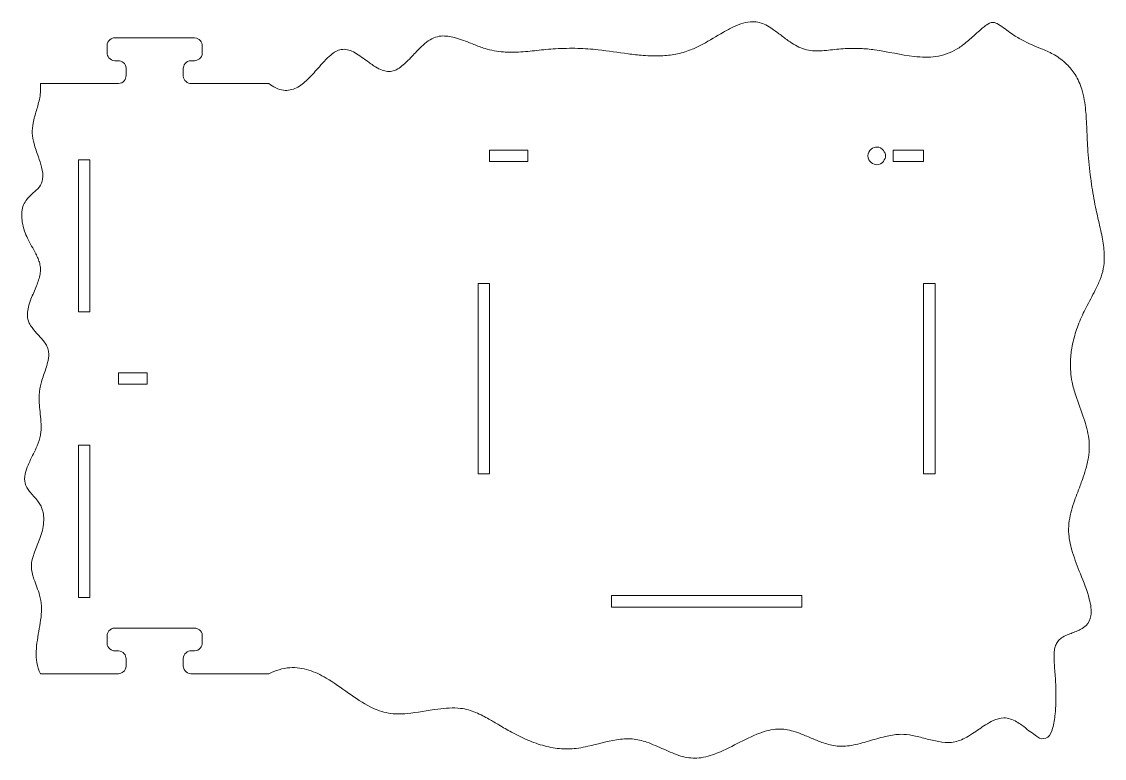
# Model space of a CAD drawing. Header units: millimetres. Extents: x -5059 to 5976, y -2595 to 3315.
# Drawn here: x -3876 to -3307, y -1172 to -785 of the extents above; entities that cross this region are included whole.
import ezdxf

# ---------------------------------------------------------------- set-up
doc = ezdxf.new("R2010")
doc.units = ezdxf.units.MM
doc.header["$MEASUREMENT"] = 0
doc.layers.add('Layer 1', color=7, linetype='Continuous')

msp = doc.modelspace()

# ---------------------------------------------------------------- linework, layer by layer
at = {"layer": 'Layer 1', "color": 18, "lineweight": 9}
for points, knots in [([(-3745.9964, -817.5456), (-3743.7678, -819.2545), (-3741.0641, -820.7517), (-3738.2214, -821.0726), (-3738.2214, -821.0726), (-3735.9549, -821.3284), (-3733.6001, -820.8364), (-3731.5297, -819.844), (-3731.5297, -819.844), (-3729.3191, -818.7843), (-3727.4328, -817.1542), (-3725.672, -815.439), (-3725.672, -815.439), (-3723.7708, -813.587), (-3722.016, -811.6358), (-3720.2835, -809.6441), (-3720.2835, -809.6441), (-3718.104, -807.1385), (-3715.9598, -804.5687), (-3713.3509, -802.4419), (-3713.3509, -802.4419), (-3711.7502, -801.1369), (-3709.9745, -799.9987), (-3708.0057, -799.6726), (-3708.0057, -799.6726), (-3705.8953, -799.3229), (-3703.5631, -799.9062), (-3701.6077, -800.905), (-3701.6077, -800.905), (-3700.4025, -801.5206), (-3699.3404, -802.294), (-3698.2391, -803.0604), (-3698.2391, -803.0604), (-3697.0624, -803.8792), (-3695.8408, -804.6901), (-3694.6585, -805.526), (-3694.6585, -805.526), (-3693.0976, -806.6297), (-3691.6049, -807.7772), (-3689.9912, -808.7849), (-3689.9912, -808.7849), (-3688.8889, -809.4732), (-3687.73, -810.0964), (-3686.499, -810.5363), (-3686.499, -810.5363), (-3684.6169, -811.2089), (-3682.5659, -811.4534), (-3680.6854, -810.9455), (-3680.6854, -810.9455), (-3678.4712, -810.3476), (-3676.4932, -808.7066), (-3674.7437, -807.1299), (-3674.7437, -807.1299), (-3673.5384, -806.0436), (-3672.4417, -804.9878), (-3671.3376, -803.8453), (-3671.3376, -803.8453), (-3669.8113, -802.2656), (-3668.2711, -800.52), (-3666.6878, -798.9488), (-3666.6878, -798.9488), (-3665.5517, -797.8213), (-3664.3934, -796.7836), (-3663.1243, -795.8143), (-3663.1243, -795.8143), (-3661.9635, -794.9277), (-3660.7101, -794.0983), (-3659.3579, -793.536), (-3659.3579, -793.536), (-3658.1182, -793.0204), (-3656.7954, -792.7292), (-3655.4621, -792.6201), (-3655.4621, -792.6201), (-3653.149, -792.4308), (-3650.8041, -792.7895), (-3648.5476, -793.3699), (-3648.5476, -793.3699), (-3647.0824, -793.7468), (-3645.6543, -794.2172), (-3644.2347, -794.7259), (-3644.2347, -794.7259), (-3642.2596, -795.4336), (-3640.3007, -796.2156), (-3638.3404, -796.9823), (-3638.3404, -796.9823), (-3636.3775, -797.75), (-3634.4132, -798.5025), (-3632.4023, -799.1148), (-3632.4023, -799.1148), (-3629.2842, -800.0643), (-3626.054, -800.6768), (-3622.8011, -800.9354), (-3622.8011, -800.9354), (-3620.1314, -801.1477), (-3617.4464, -801.1215), (-3614.771, -800.9921), (-3614.771, -800.9921), (-3613.1712, -800.9147), (-3611.5749, -800.8003), (-3609.9803, -800.6593), (-3609.9803, -800.6593), (-3606.7892, -800.3771), (-3603.605, -799.9879), (-3600.4142, -799.6877), (-3600.4142, -799.6877), (-3598.7288, -799.5291), (-3597.0416, -799.3953), (-3595.3522, -799.2915), (-3595.3522, -799.2915), (-3591.4922, -799.0545), (-3587.6209, -798.9743), (-3583.7546, -799.0745), (-3583.7546, -799.0745), (-3580.1561, -799.1678), (-3576.5619, -799.4174), (-3572.9836, -799.8057), (-3572.9836, -799.8057), (-3567.727, -800.3761), (-3562.5049, -801.2459), (-3557.2609, -801.9274), (-3557.2609, -801.9274), (-3554.6512, -802.2665), (-3552.0361, -802.559), (-3549.4119, -802.7611), (-3549.4119, -802.7611), (-3545.9476, -803.0279), (-3542.4674, -803.1372), (-3538.9992, -802.9337), (-3538.9992, -802.9337), (-3536.3963, -802.7811), (-3533.8001, -802.4522), (-3531.2493, -801.9094), (-3531.2493, -801.9094), (-3528.6264, -801.3512), (-3526.0515, -800.5668), (-3523.5729, -799.5474), (-3523.5729, -799.5474), (-3521.6821, -798.7697), (-3519.8475, -797.8553), (-3518.0472, -796.8828), (-3518.0472, -796.8828), (-3514.3693, -794.8961), (-3510.835, -792.667), (-3507.2078, -790.5922), (-3507.2078, -790.5922), (-3505.4798, -789.6038), (-3503.7308, -788.6503), (-3501.9298, -787.8026), (-3501.9298, -787.8026), (-3500.26, -787.0167), (-3498.5455, -786.3216), (-3496.7666, -785.8149), (-3496.7666, -785.8149), (-3495.1283, -785.3483), (-3493.4353, -785.0415), (-3491.7424, -785.052), (-3491.7424, -785.052), (-3489.3978, -785.0667), (-3487.0535, -785.6902), (-3484.9441, -786.7393), (-3484.9441, -786.7393), (-3483.7364, -787.3399), (-3482.6057, -788.0801), (-3481.4942, -788.8437), (-3481.4942, -788.8437), (-3479.9152, -789.9285), (-3478.3748, -791.0607), (-3476.8491, -792.2171), (-3476.8491, -792.2171), (-3475.289, -793.3996), (-3473.7443, -794.6075), (-3472.1275, -795.7118), (-3472.1275, -795.7118), (-3470.9418, -796.5217), (-3469.7173, -797.276), (-3468.4445, -797.9427), (-3468.4445, -797.9427), (-3467.2158, -798.5864), (-3465.9421, -799.1485), (-3464.6169, -799.5474), (-3464.6169, -799.5474), (-3463.2684, -799.9533), (-3461.8666, -800.1903), (-3460.4602, -800.3101), (-3460.4602, -800.3101), (-3458.7406, -800.4567), (-3457.014, -800.4283), (-3455.2934, -800.3207), (-3455.2934, -800.3207), (-3452.3665, -800.1376), (-3449.457, -799.7256), (-3446.536, -799.4601), (-3446.536, -799.4601), (-3445.0832, -799.3281), (-3443.6276, -799.2323), (-3442.1701, -799.1689), (-3442.1701, -799.1689), (-3439.8609, -799.0684), (-3437.547, -799.0492), (-3435.2378, -799.1459), (-3435.2378, -799.1459), (-3432.7275, -799.2511), (-3430.2228, -799.4933), (-3427.7341, -799.8379), (-3427.7341, -799.8379), (-3420.7628, -800.8034), (-3413.9166, -802.5728), (-3406.9125, -803.3335), (-3406.9125, -803.3335), (-3403.1319, -803.7442), (-3399.3054, -803.8609), (-3395.5474, -803.3198), (-3395.5474, -803.3198), (-3391.7271, -802.7698), (-3387.9777, -801.5401), (-3384.6621, -799.5615), (-3384.6621, -799.5615), (-3382.9462, -798.5376), (-3381.3465, -797.3131), (-3379.7947, -796.0525), (-3379.7947, -796.0525), (-3378.8523, -795.2869), (-3377.9276, -794.508), (-3377.0177, -793.7077), (-3377.0177, -793.7077), (-3375.0794, -792.0028), (-3373.2084, -790.2004), (-3371.2453, -788.5308), (-3371.2453, -788.5308), (-3370.5701, -787.9565), (-3369.884, -787.3979), (-3369.1382, -786.871), (-3369.1382, -786.871), (-3368.0431, -786.0972), (-3366.8193, -785.3915), (-3365.5916, -785.4141), (-3365.5916, -785.4141), (-3364.5856, -785.4326), (-3363.5769, -785.9402), (-3362.6262, -786.4973), (-3362.6262, -786.4973), (-3360.178, -787.9322), (-3358.1144, -789.6958), (-3355.8664, -791.256), (-3355.8664, -791.256), (-3354.1083, -792.4762), (-3352.2375, -793.5719), (-3350.3333, -794.5958), (-3350.3333, -794.5958), (-3346.8332, -796.4777), (-3343.2204, -798.1168), (-3339.5247, -799.5456)], [0, 0, 0, 0, 0.015625, 0.015625, 0.015625, 0.015625, 0.03125, 0.03125, 0.03125, 0.03125, 0.046875, 0.046875, 0.046875, 0.046875, 0.0625, 0.0625, 0.0625, 0.0625, 0.078125, 0.078125, 0.078125, 0.078125, 0.09375, 0.09375, 0.09375, 0.09375, 0.109375, 0.109375, 0.109375, 0.109375, 0.125, 0.125, 0.125, 0.125, 0.140625, 0.140625, 0.140625, 0.140625, 0.15625, 0.15625, 0.15625, 0.15625, 0.171875, 0.171875, 0.171875, 0.171875, 0.1875, 0.1875, 0.1875, 0.1875, 0.203125, 0.203125, 0.203125, 0.203125, 0.21875, 0.21875, 0.21875, 0.21875, 0.234375, 0.234375, 0.234375, 0.234375, 0.25, 0.25, 0.25, 0.25, 0.265625, 0.265625, 0.265625, 0.265625, 0.28125, 0.28125, 0.28125, 0.28125, 0.296875, 0.296875, 0.296875, 0.296875, 0.3125, 0.3125, 0.3125, 0.3125, 0.328125, 0.328125, 0.328125, 0.328125, 0.34375, 0.34375, 0.34375, 0.34375, 0.359375, 0.359375, 0.359375, 0.359375, 0.375, 0.375, 0.375, 0.375, 0.390625, 0.390625, 0.390625, 0.390625, 0.40625, 0.40625, 0.40625, 0.40625, 0.421875, 0.421875, 0.421875, 0.421875, 0.4375, 0.4375, 0.4375, 0.4375, 0.453125, 0.453125, 0.453125, 0.453125, 0.46875, 0.46875, 0.46875, 0.46875, 0.484375, 0.484375, 0.484375, 0.484375, 0.5, 0.5, 0.5, 0.5, 0.515625, 0.515625, 0.515625, 0.515625, 0.53125, 0.53125, 0.53125, 0.53125, 0.546875, 0.546875, 0.546875, 0.546875, 0.5625, 0.5625, 0.5625, 0.5625, 0.578125, 0.578125, 0.578125, 0.578125, 0.59375, 0.59375, 0.59375, 0.59375, 0.609375, 0.609375, 0.609375, 0.609375, 0.625, 0.625, 0.625, 0.625, 0.640625, 0.640625, 0.640625, 0.640625, 0.65625, 0.65625, 0.65625, 0.65625, 0.671875, 0.671875, 0.671875, 0.671875, 0.6875, 0.6875, 0.6875, 0.6875, 0.703125, 0.703125, 0.703125, 0.703125, 0.71875, 0.71875, 0.71875, 0.71875, 0.734375, 0.734375, 0.734375, 0.734375, 0.75, 0.75, 0.75, 0.75, 0.765625, 0.765625, 0.765625, 0.765625, 0.78125, 0.78125, 0.78125, 0.78125, 0.796875, 0.796875, 0.796875, 0.796875, 0.8125, 0.8125, 0.8125, 0.8125, 0.828125, 0.828125, 0.828125, 0.828125, 0.84375, 0.84375, 0.84375, 0.84375, 0.859375, 0.859375, 0.859375, 0.859375, 0.875, 0.875, 0.875, 0.875, 0.890625, 0.890625, 0.890625, 0.890625, 0.90625, 0.90625, 0.90625, 0.90625, 0.921875, 0.921875, 0.921875, 0.921875, 0.9375, 0.9375, 0.9375, 0.9375, 0.953125, 0.953125, 0.953125, 0.953125, 0.96875, 0.96875, 0.96875, 0.96875, 1, 1, 1, 1]), ([(-3339.5247, -799.5456), (-3337.3689, -800.3856), (-3335.2651, -801.3636), (-3333.2634, -802.5249), (-3333.2634, -802.5249), (-3330.9586, -803.862), (-3328.7893, -805.4419), (-3326.8696, -807.2883), (-3326.8696, -807.2883), (-3325.1546, -808.9377), (-3323.6389, -810.7998), (-3322.3811, -812.8187), (-3322.3811, -812.8187), (-3320.8785, -815.2305), (-3319.7442, -817.8662), (-3318.91, -820.5838), (-3318.91, -820.5838), (-3317.8061, -824.18), (-3317.228, -827.9197), (-3316.8699, -831.6651), (-3316.8699, -831.6651), (-3316.7285, -833.1441), (-3316.6214, -834.6239), (-3316.5339, -836.1057), (-3316.5339, -836.1057), (-3316.3176, -839.7715), (-3316.2213, -843.4499), (-3316.0357, -847.1199), (-3316.0357, -847.1199), (-3315.9327, -849.1561), (-3315.8021, -851.1897), (-3315.6515, -853.2224), (-3315.6515, -853.2224), (-3315.3018, -857.9416), (-3314.8438, -862.6558), (-3314.2286, -867.3489), (-3314.2286, -867.3489), (-3313.6962, -871.4111), (-3313.0459, -875.4575), (-3312.2809, -879.4824), (-3312.2809, -879.4824), (-3311.8913, -881.5323), (-3311.4719, -883.5766), (-3311.0207, -885.6138), (-3311.0207, -885.6138), (-3310.2548, -889.0714), (-3309.3973, -892.5084), (-3308.671, -895.9741), (-3308.671, -895.9741), (-3308.3631, -897.4437), (-3308.0787, -898.9184), (-3307.8358, -900.401), (-3307.8358, -900.401), (-3307.3641, -903.2795), (-3307.0485, -906.1874), (-3307.0717, -909.1035), (-3307.0717, -909.1035), (-3307.0867, -910.9863), (-3307.2429, -912.8724), (-3307.5934, -914.7208), (-3307.5934, -914.7208), (-3307.9679, -916.6956), (-3308.5642, -918.6271), (-3309.2872, -920.505), (-3309.2872, -920.505), (-3310.031, -922.437), (-3310.9088, -924.3122), (-3311.8413, -926.1594), (-3311.8413, -926.1594), (-3313.3827, -929.2129), (-3315.0735, -932.19), (-3316.6435, -935.2291), (-3316.6435, -935.2291), (-3317.3228, -936.544), (-3317.9795, -937.8706), (-3318.5997, -939.2145), (-3318.5997, -939.2145), (-3319.885, -941.9995), (-3321.0134, -944.8586), (-3321.9541, -947.7789), (-3321.9541, -947.7789), (-3322.8825, -950.6607), (-3323.6281, -953.6021), (-3324.1366, -956.5864), (-3324.1366, -956.5864), (-3324.5374, -958.9384), (-3324.7909, -961.3172), (-3324.8666, -963.7022), (-3324.8666, -963.7022), (-3324.9795, -967.2629), (-3324.6958, -970.8377), (-3323.9832, -974.3258), (-3323.9832, -974.3258), (-3323.4956, -976.7126), (-3322.8071, -979.0588), (-3322.0486, -981.3772), (-3322.0486, -981.3772), (-3320.7092, -985.4706), (-3319.1513, -989.4773), (-3317.7974, -993.5639), (-3317.7974, -993.5639), (-3317.2268, -995.2862), (-3316.6925, -997.0228), (-3316.2472, -998.7814), (-3316.2472, -998.7814), (-3315.8099, -1000.5088), (-3315.4585, -1002.2576), (-3315.2333, -1004.0249), (-3315.2333, -1004.0249), (-3315.0399, -1005.5427), (-3314.9395, -1007.0741), (-3314.9562, -1008.6038), (-3314.9562, -1008.6038), (-3314.9755, -1010.3832), (-3315.1532, -1012.1602), (-3315.4345, -1013.9182), (-3315.4345, -1013.9182), (-3315.7795, -1016.074), (-3316.2804, -1018.2014), (-3316.8801, -1020.3002), (-3316.8801, -1020.3002), (-3317.3873, -1022.0753), (-3317.9653, -1023.8299), (-3318.5795, -1025.5708), (-3318.5795, -1025.5708), (-3318.9481, -1026.6156), (-3319.3298, -1027.6554), (-3319.7199, -1028.6923), (-3319.7199, -1028.6923), (-3320.8661, -1031.7386), (-3322.0851, -1034.7591), (-3323.1343, -1037.8406), (-3323.1343, -1037.8406), (-3323.7256, -1039.577), (-3324.2629, -1041.3328), (-3324.6969, -1043.1151), (-3324.6969, -1043.1151), (-3325.1327, -1044.905), (-3325.4643, -1046.7216), (-3325.6489, -1048.5553), (-3325.6489, -1048.5553), (-3325.8399, -1050.4522), (-3325.8736, -1052.3673), (-3325.7285, -1054.2647), (-3325.7285, -1054.2647), (-3325.4796, -1057.5214), (-3324.704, -1060.7258), (-3323.7398, -1063.856), (-3323.7398, -1063.856), (-3322.5688, -1067.6576), (-3321.1195, -1071.3498), (-3319.6522, -1075.0406), (-3319.6522, -1075.0406), (-3317.9174, -1079.4043), (-3316.1573, -1083.7659), (-3314.9486, -1088.3271), (-3314.9486, -1088.3271), (-3314.1773, -1091.2374), (-3313.6306, -1094.229), (-3314.1528, -1097.1846), (-3314.1528, -1097.1846), (-3314.4853, -1099.0665), (-3315.2511, -1100.9338), (-3316.6083, -1102.2738), (-3316.6083, -1102.2738), (-3317.4004, -1103.0559), (-3318.394, -1103.6584), (-3319.3816, -1104.1773), (-3319.3816, -1104.1773), (-3319.984, -1104.4939), (-3320.5843, -1104.7793), (-3321.204, -1105.0457), (-3321.204, -1105.0457), (-3322.0771, -1105.4211), (-3322.9889, -1105.7589), (-3323.8852, -1106.1034), (-3323.8852, -1106.1034), (-3324.7866, -1106.4498), (-3325.6723, -1106.8029), (-3326.5525, -1107.1895), (-3326.5525, -1107.1895), (-3327.5836, -1107.6423), (-3328.6071, -1108.141), (-3329.5347, -1108.7829), (-3329.5347, -1108.7829), (-3330.3068, -1109.3171), (-3331.0126, -1109.9506), (-3331.5683, -1110.7047), (-3331.5683, -1110.7047), (-3332.0287, -1111.3296), (-3332.3861, -1112.0374), (-3332.6568, -1112.7684), (-3332.6568, -1112.7684), (-3332.9438, -1113.5435), (-3333.1334, -1114.3447), (-3333.2596, -1115.1575), (-3333.2596, -1115.1575), (-3333.4476, -1116.3677), (-3333.4953, -1117.6037), (-3333.4861, -1118.8328), (-3333.4861, -1118.8328), (-3333.4785, -1119.8595), (-3333.4311, -1120.8815), (-3333.3698, -1121.9036), (-3333.3698, -1121.9036), (-3333.2107, -1124.5525), (-3332.9574, -1127.2025), (-3332.7909, -1129.8548), (-3332.7909, -1129.8548), (-3332.6406, -1132.2493), (-3332.5612, -1134.6457), (-3332.5259, -1137.044), (-3332.5259, -1137.044), (-3332.4687, -1140.9338), (-3332.5279, -1144.8289), (-3332.897, -1148.6934), (-3332.897, -1148.6934), (-3333.1411, -1151.2482), (-3333.5206, -1153.7897), (-3334.2471, -1156.3195), (-3334.2471, -1156.3195), (-3334.7523, -1158.079), (-3335.4254, -1159.8328), (-3336.8167, -1160.839), (-3336.8167, -1160.839), (-3337.9852, -1161.6842), (-3339.6605, -1162.0019), (-3341.0588, -1161.4215), (-3341.0588, -1161.4215), (-3341.8738, -1161.0832), (-3342.5948, -1160.4398), (-3343.311, -1159.8847), (-3343.311, -1159.8847), (-3344.4598, -1158.9944), (-3345.5963, -1158.3316), (-3346.7098, -1157.5094), (-3346.7098, -1157.5094), (-3347.9245, -1156.6124), (-3349.1118, -1155.5258), (-3350.3494, -1154.6092), (-3350.3494, -1154.6092), (-3351.2659, -1153.9303), (-3352.2101, -1153.3448), (-3353.203, -1152.8028), (-3353.203, -1152.8028), (-3355.2491, -1151.6859), (-3357.502, -1150.7542), (-3359.8174, -1150.7736), (-3359.8174, -1150.7736), (-3361.7054, -1150.7895), (-3363.6349, -1151.4377), (-3365.3923, -1152.2208), (-3365.3923, -1152.2208), (-3366.8244, -1152.8589), (-3368.1422, -1153.5866), (-3369.4478, -1154.3938), (-3369.4478, -1154.3938), (-3371.7487, -1155.8163), (-3374.0114, -1157.4857), (-3376.2983, -1158.9974), (-3376.2983, -1158.9974), (-3377.6444, -1159.8871), (-3378.9989, -1160.7222), (-3380.433, -1161.4483), (-3380.433, -1161.4483), (-3382.5834, -1162.5371), (-3384.9127, -1163.3808), (-3387.3057, -1163.6469), (-3387.3057, -1163.6469), (-3389.5446, -1163.8959), (-3391.8392, -1163.6393), (-3394.0731, -1163.2378), (-3394.0731, -1163.2378), (-3396.409, -1162.8179), (-3398.6784, -1162.2396), (-3400.961, -1161.6321), (-3400.961, -1161.6321), (-3403.2686, -1161.0179), (-3405.5897, -1160.3738), (-3407.9439, -1159.9447), (-3407.9439, -1159.9447), (-3409.9193, -1159.5846), (-3411.918, -1159.3758), (-3413.919, -1159.3979), (-3413.919, -1159.3979), (-3416.321, -1159.4245), (-3418.7261, -1159.784), (-3421.0849, -1160.2895), (-3421.0849, -1160.2895), (-3424.0856, -1160.9327), (-3427.0114, -1161.8123), (-3429.9459, -1162.6891), (-3429.9459, -1162.6891), (-3432.8454, -1163.5554), (-3435.7535, -1164.4189), (-3438.729, -1165.0004), (-3438.729, -1165.0004), (-3441.5924, -1165.5599), (-3444.5183, -1165.8581), (-3447.4087, -1165.5805), (-3447.4087, -1165.5805), (-3449.8748, -1165.3436), (-3452.315, -1164.6875), (-3454.6683, -1163.8781), (-3454.6683, -1163.8781), (-3456.6218, -1163.2062), (-3458.5155, -1162.4287), (-3460.4152, -1161.6293), (-3460.4152, -1161.6293), (-3462.3234, -1160.8264), (-3464.2377, -1160.0013), (-3466.1696, -1159.2494), (-3466.1696, -1159.2494), (-3467.5844, -1158.6988), (-3469.0085, -1158.1874), (-3470.4676, -1157.7698), (-3470.4676, -1157.7698), (-3473.1018, -1157.0158), (-3475.8497, -1156.5673), (-3478.5748, -1156.6604), (-3478.5748, -1156.6604), (-3481.8094, -1156.7709), (-3485.0119, -1157.6443), (-3488.0771, -1158.772), (-3488.0771, -1158.772), (-3492.189, -1160.2847), (-3496.0538, -1162.2551), (-3499.9337, -1164.2456), (-3499.9337, -1164.2456), (-3503.8092, -1166.2338), (-3507.6998, -1168.2422), (-3511.7933, -1169.7623), (-3511.7933, -1169.7623), (-3514.8338, -1170.8914), (-3517.9864, -1171.7511), (-3521.2081, -1171.8907), (-3521.2081, -1171.8907), (-3523.9972, -1172.0115), (-3526.8382, -1171.5926), (-3529.5271, -1170.7979), (-3529.5271, -1170.7979), (-3531.039, -1170.3511), (-3532.5028, -1169.7855), (-3533.9573, -1169.1879), (-3533.9573, -1169.1879), (-3536.9574, -1167.9552), (-3539.9181, -1166.5866), (-3542.906, -1165.311), (-3542.906, -1165.311), (-3544.3881, -1164.6783), (-3545.8768, -1164.0685), (-3547.4014, -1163.544), (-3547.4014, -1163.544), (-3549.8934, -1162.6867), (-3552.481, -1162.0573), (-3555.1001, -1161.8421), (-3555.1001, -1161.8421), (-3557.8407, -1161.6169), (-3560.6157, -1161.8452), (-3563.3439, -1162.2727), (-3563.3439, -1162.2727), (-3568.4282, -1163.0694), (-3573.3499, -1164.5577), (-3578.3647, -1165.6852), (-3578.3647, -1165.6852), (-3580.0278, -1166.0592), (-3581.7011, -1166.3934), (-3583.3879, -1166.6366), (-3583.3879, -1166.6366), (-3586.2981, -1167.0563), (-3589.2484, -1167.205), (-3592.1794, -1167.0155), (-3592.1794, -1167.0155), (-3595.2157, -1166.8193), (-3598.2312, -1166.2602), (-3601.1759, -1165.4763), (-3601.1759, -1165.4763), (-3604.1862, -1164.6749), (-3607.1224, -1163.6386), (-3609.9894, -1162.428), (-3609.9894, -1162.428), (-3612.9155, -1161.1925), (-3615.7694, -1159.7756), (-3618.5605, -1158.2571), (-3618.5605, -1158.2571), (-3620.7765, -1157.0515), (-3622.9529, -1155.782), (-3625.1184, -1154.4881), (-3625.1184, -1154.4881), (-3626.8789, -1153.4362), (-3628.6323, -1152.3682), (-3630.4163, -1151.3573), (-3630.4163, -1151.3573), (-3631.4663, -1150.7623), (-3632.5268, -1150.1872), (-3633.6031, -1149.6402), (-3633.6031, -1149.6402), (-3636.0415, -1148.4009), (-3638.5609, -1147.3059), (-3641.1963, -1146.578), (-3641.1963, -1146.578), (-3642.5536, -1146.2032), (-3643.9416, -1145.9257), (-3645.3397, -1145.7552), (-3645.3397, -1145.7552), (-3647.2786, -1145.5186), (-3649.2369, -1145.4877), (-3651.1881, -1145.5695), (-3651.1881, -1145.5695), (-3653.2008, -1145.654), (-3655.2058, -1145.8584), (-3657.2025, -1146.1229), (-3657.2025, -1146.1229), (-3662.6175, -1146.8401), (-3667.9707, -1147.9987), (-3673.4202, -1148.4754), (-3673.4202, -1148.4754), (-3676.6642, -1148.7593), (-3679.9423, -1148.8015), (-3683.1337, -1148.2494), (-3683.1337, -1148.2494), (-3686.3689, -1147.6898), (-3689.515, -1146.5195), (-3692.4785, -1145.0549), (-3692.4785, -1145.0549), (-3696.6308, -1143.0027), (-3700.4248, -1140.3727), (-3704.1967, -1137.7048), (-3704.1967, -1137.7048), (-3708.024, -1134.9977), (-3711.8287, -1132.2516), (-3715.8738, -1129.8751), (-3715.8738, -1129.8751), (-3718.7868, -1128.1637), (-3721.8244, -1126.644), (-3725.0482, -1125.6472), (-3725.0482, -1125.6472), (-3728.251, -1124.657), (-3731.6376, -1124.1829), (-3734.9809, -1124.4085), (-3734.9809, -1124.4085), (-3738.8086, -1124.6668), (-3742.5797, -1125.8422), (-3745.9964, -1127.5456)], [0, 0, 0, 0, 0.00892857, 0.00892857, 0.00892857, 0.00892857, 0.01785714, 0.01785714, 0.01785714, 0.01785714, 0.02678571, 0.02678571, 0.02678571, 0.02678571, 0.03571429, 0.03571429, 0.03571429, 0.03571429, 0.04464286, 0.04464286, 0.04464286, 0.04464286, 0.05357143, 0.05357143, 0.05357143, 0.05357143, 0.0625, 0.0625, 0.0625, 0.0625, 0.07142857, 0.07142857, 0.07142857, 0.07142857, 0.08035714, 0.08035714, 0.08035714, 0.08035714, 0.08928571, 0.08928571, 0.08928571, 0.08928571, 0.09821429, 0.09821429, 0.09821429, 0.09821429, 0.10714286, 0.10714286, 0.10714286, 0.10714286, 0.11607143, 0.11607143, 0.11607143, 0.11607143, 0.125, 0.125, 0.125, 0.125, 0.13392857, 0.13392857, 0.13392857, 0.13392857, 0.14285714, 0.14285714, 0.14285714, 0.14285714, 0.15178571, 0.15178571, 0.15178571, 0.15178571, 0.16071429, 0.16071429, 0.16071429, 0.16071429, 0.16964286, 0.16964286, 0.16964286, 0.16964286, 0.17857143, 0.17857143, 0.17857143, 0.17857143, 0.1875, 0.1875, 0.1875, 0.1875, 0.19642857, 0.19642857, 0.19642857, 0.19642857, 0.20535714, 0.20535714, 0.20535714, 0.20535714, 0.21428571, 0.21428571, 0.21428571, 0.21428571, 0.22321429, 0.22321429, 0.22321429, 0.22321429, 0.23214286, 0.23214286, 0.23214286, 0.23214286, 0.24107143, 0.24107143, 0.24107143, 0.24107143, 0.25, 0.25, 0.25, 0.25, 0.25892857, 0.25892857, 0.25892857, 0.25892857, 0.26785714, 0.26785714, 0.26785714, 0.26785714, 0.27678571, 0.27678571, 0.27678571, 0.27678571, 0.28571429, 0.28571429, 0.28571429, 0.28571429, 0.29464286, 0.29464286, 0.29464286, 0.29464286, 0.30357143, 0.30357143, 0.30357143, 0.30357143, 0.3125, 0.3125, 0.3125, 0.3125, 0.32142857, 0.32142857, 0.32142857, 0.32142857, 0.33035714, 0.33035714, 0.33035714, 0.33035714, 0.33928571, 0.33928571, 0.33928571, 0.33928571, 0.34821429, 0.34821429, 0.34821429, 0.34821429, 0.35714286, 0.35714286, 0.35714286, 0.35714286, 0.36607143, 0.36607143, 0.36607143, 0.36607143, 0.375, 0.375, 0.375, 0.375, 0.38392857, 0.38392857, 0.38392857, 0.38392857, 0.39285714, 0.39285714, 0.39285714, 0.39285714, 0.40178571, 0.40178571, 0.40178571, 0.40178571, 0.41071429, 0.41071429, 0.41071429, 0.41071429, 0.41964286, 0.41964286, 0.41964286, 0.41964286, 0.42857143, 0.42857143, 0.42857143, 0.42857143, 0.4375, 0.4375, 0.4375, 0.4375, 0.44642857, 0.44642857, 0.44642857, 0.44642857, 0.45535714, 0.45535714, 0.45535714, 0.45535714, 0.46428571, 0.46428571, 0.46428571, 0.46428571, 0.47321429, 0.47321429, 0.47321429, 0.47321429, 0.48214286, 0.48214286, 0.48214286, 0.48214286, 0.49107143, 0.49107143, 0.49107143, 0.49107143, 0.5, 0.5, 0.5, 0.5, 0.50892857, 0.50892857, 0.50892857, 0.50892857, 0.51785714, 0.51785714, 0.51785714, 0.51785714, 0.52678571, 0.52678571, 0.52678571, 0.52678571, 0.53571429, 0.53571429, 0.53571429, 0.53571429, 0.54464286, 0.54464286, 0.54464286, 0.54464286, 0.55357143, 0.55357143, 0.55357143, 0.55357143, 0.5625, 0.5625, 0.5625, 0.5625, 0.57142857, 0.57142857, 0.57142857, 0.57142857, 0.58035714, 0.58035714, 0.58035714, 0.58035714, 0.58928571, 0.58928571, 0.58928571, 0.58928571, 0.59821429, 0.59821429, 0.59821429, 0.59821429, 0.60714286, 0.60714286, 0.60714286, 0.60714286, 0.61607143, 0.61607143, 0.61607143, 0.61607143, 0.625, 0.625, 0.625, 0.625, 0.63392857, 0.63392857, 0.63392857, 0.63392857, 0.64285714, 0.64285714, 0.64285714, 0.64285714, 0.65178571, 0.65178571, 0.65178571, 0.65178571, 0.66071429, 0.66071429, 0.66071429, 0.66071429, 0.66964286, 0.66964286, 0.66964286, 0.66964286, 0.67857143, 0.67857143, 0.67857143, 0.67857143, 0.6875, 0.6875, 0.6875, 0.6875, 0.69642857, 0.69642857, 0.69642857, 0.69642857, 0.70535714, 0.70535714, 0.70535714, 0.70535714, 0.71428571, 0.71428571, 0.71428571, 0.71428571, 0.72321429, 0.72321429, 0.72321429, 0.72321429, 0.73214286, 0.73214286, 0.73214286, 0.73214286, 0.74107143, 0.74107143, 0.74107143, 0.74107143, 0.75, 0.75, 0.75, 0.75, 0.75892857, 0.75892857, 0.75892857, 0.75892857, 0.76785714, 0.76785714, 0.76785714, 0.76785714, 0.77678571, 0.77678571, 0.77678571, 0.77678571, 0.78571429, 0.78571429, 0.78571429, 0.78571429, 0.79464286, 0.79464286, 0.79464286, 0.79464286, 0.80357143, 0.80357143, 0.80357143, 0.80357143, 0.8125, 0.8125, 0.8125, 0.8125, 0.82142857, 0.82142857, 0.82142857, 0.82142857, 0.83035714, 0.83035714, 0.83035714, 0.83035714, 0.83928571, 0.83928571, 0.83928571, 0.83928571, 0.84821429, 0.84821429, 0.84821429, 0.84821429, 0.85714286, 0.85714286, 0.85714286, 0.85714286, 0.86607143, 0.86607143, 0.86607143, 0.86607143, 0.875, 0.875, 0.875, 0.875, 0.88392857, 0.88392857, 0.88392857, 0.88392857, 0.89285714, 0.89285714, 0.89285714, 0.89285714, 0.90178571, 0.90178571, 0.90178571, 0.90178571, 0.91071429, 0.91071429, 0.91071429, 0.91071429, 0.91964286, 0.91964286, 0.91964286, 0.91964286, 0.92857143, 0.92857143, 0.92857143, 0.92857143, 0.9375, 0.9375, 0.9375, 0.9375, 0.94642857, 0.94642857, 0.94642857, 0.94642857, 0.95535714, 0.95535714, 0.95535714, 0.95535714, 0.96428571, 0.96428571, 0.96428571, 0.96428571, 0.97321429, 0.97321429, 0.97321429, 0.97321429, 0.98214286, 0.98214286, 0.98214286, 0.98214286, 1, 1, 1, 1]), ([(-3865.9964, -1127.5456), (-3866.903, -1125.7145), (-3867.5269, -1123.7463), (-3867.8814, -1121.7352), (-3867.8814, -1121.7352), (-3868.2246, -1119.7881), (-3868.3154, -1117.8008), (-3868.2457, -1115.8242), (-3868.2457, -1115.8242), (-3868.1752, -1113.822), (-3867.94, -1111.8308), (-3867.6391, -1109.8502), (-3867.6391, -1109.8502), (-3867.0306, -1105.8444), (-3866.1536, -1101.882), (-3865.7137, -1097.8536), (-3865.7137, -1097.8536), (-3865.4979, -1095.8783), (-3865.3873, -1093.887), (-3865.4957, -1091.9045), (-3865.4957, -1091.9045), (-3865.5997, -1090.002), (-3865.9054, -1088.1075), (-3866.4166, -1086.2719), (-3866.4166, -1086.2719), (-3866.8162, -1084.8374), (-3867.3413, -1083.4389), (-3867.8681, -1082.0448), (-3867.8681, -1082.0448), (-3868.3931, -1080.6556), (-3868.9198, -1079.2707), (-3869.3996, -1077.8669), (-3869.3996, -1077.8669), (-3869.6791, -1077.049), (-3869.9427, -1076.2247), (-3870.1595, -1075.3863), (-3870.1595, -1075.3863), (-3870.5701, -1073.7984), (-3870.8127, -1072.1599), (-3870.7437, -1070.5285), (-3870.7437, -1070.5285), (-3870.6784, -1068.9824), (-3870.3331, -1067.4427), (-3869.8797, -1065.9564), (-3869.8797, -1065.9564), (-3869.6432, -1065.181), (-3869.3772, -1064.42), (-3869.0941, -1063.6639), (-3869.0941, -1063.6639), (-3868.2042, -1061.287), (-3867.1449, -1058.9574), (-3866.2817, -1056.5629), (-3866.2817, -1056.5629), (-3865.7805, -1055.1728), (-3865.3454, -1053.7608), (-3865.0055, -1052.3228), (-3865.0055, -1052.3228), (-3864.6691, -1050.8996), (-3864.426, -1049.4508), (-3864.3207, -1047.9919), (-3864.3207, -1047.9919), (-3864.239, -1046.8602), (-3864.2403, -1045.7225), (-3864.3519, -1044.5935), (-3864.3519, -1044.5935), (-3864.4608, -1043.4909), (-3864.675, -1042.3966), (-3865.0161, -1041.3424), (-3865.0161, -1041.3424), (-3865.272, -1040.5514), (-3865.5994, -1039.783), (-3865.9964, -1039.0533), (-3865.9964, -1039.0533), (-3866.4153, -1038.2832), (-3866.9117, -1037.5562), (-3867.443, -1036.858), (-3867.443, -1036.858), (-3868.7873, -1035.0913), (-3870.3549, -1033.5091), (-3871.7338, -1031.7663), (-3871.7338, -1031.7663), (-3872.244, -1031.1215), (-3872.7283, -1030.4546), (-3873.1209, -1029.7357), (-3873.1209, -1029.7357), (-3873.8812, -1028.3436), (-3874.2978, -1026.7562), (-3874.3061, -1025.1726), (-3874.3061, -1025.1726), (-3874.3152, -1023.4538), (-3873.8433, -1021.7397), (-3873.2708, -1020.1013), (-3873.2708, -1020.1013), (-3872.7928, -1018.7329), (-3872.2446, -1017.4174), (-3871.651, -1016.1124), (-3871.651, -1016.1124), (-3870.3929, -1013.3466), (-3868.9307, -1010.6281), (-3867.7572, -1007.8066), (-3867.7572, -1007.8066), (-3867.0045, -1005.9967), (-3866.3705, -1004.1444), (-3866.0028, -1002.2173), (-3866.0028, -1002.2173), (-3865.8473, -1001.4026), (-3865.7394, -1000.5746), (-3865.682, -999.7473), (-3865.682, -999.7473), (-3865.6254, -998.9313), (-3865.6179, -998.1161), (-3865.6391, -997.3003), (-3865.6391, -997.3003), (-3865.6603, -996.4873), (-3865.7101, -995.6736), (-3865.773, -994.8613), (-3865.773, -994.8613), (-3866.0222, -991.6445), (-3866.4779, -988.4481), (-3866.6251, -985.2265), (-3866.6251, -985.2265), (-3866.7112, -983.3437), (-3866.6919, -981.4523), (-3866.5082, -979.5772), (-3866.5082, -979.5772), (-3866.4279, -978.7575), (-3866.3162, -977.9409), (-3866.1641, -977.1315), (-3866.1641, -977.1315), (-3865.983, -976.168), (-3865.7447, -975.2146), (-3865.4735, -974.2719), (-3865.4735, -974.2719), (-3864.7806, -971.8641), (-3863.8727, -969.5256), (-3863.0911, -967.1463), (-3863.0911, -967.1463), (-3862.768, -966.1628), (-3862.4665, -965.1723), (-3862.217, -964.166), (-3862.217, -964.166), (-3861.8311, -962.6099), (-3861.5696, -961.016), (-3861.6411, -959.4159), (-3861.6411, -959.4159), (-3861.6817, -958.5085), (-3861.8295, -957.5991), (-3862.118, -956.7391), (-3862.118, -956.7391), (-3862.3895, -955.9302), (-3862.7855, -955.165), (-3863.238, -954.4393), (-3863.238, -954.4393), (-3863.7201, -953.666), (-3864.2661, -952.9375), (-3864.8411, -952.2328), (-3864.8411, -952.2328), (-3866.0557, -950.7442), (-3867.3992, -949.3618), (-3868.6615, -947.9121), (-3868.6615, -947.9121), (-3869.2834, -947.198), (-3869.8856, -946.4675), (-3870.4417, -945.7007), (-3870.4417, -945.7007), (-3870.9721, -944.9694), (-3871.4606, -944.2052), (-3871.854, -943.392), (-3871.854, -943.392), (-3872.1862, -942.7055), (-3872.4506, -941.9841), (-3872.6184, -941.2415), (-3872.6184, -941.2415), (-3872.8227, -940.3368), (-3872.8835, -939.4005), (-3872.848, -938.4719), (-3872.848, -938.4719), (-3872.803, -937.2961), (-3872.6035, -936.1326), (-3872.3223, -934.991), (-3872.3223, -934.991), (-3871.9751, -933.5818), (-3871.5035, -932.2062), (-3870.9837, -930.8507), (-3870.9837, -930.8507), (-3870.0777, -928.4879), (-3869.0256, -926.1865), (-3868.084, -923.8382), (-3868.084, -923.8382), (-3867.6736, -922.8146), (-3867.2842, -921.7822), (-3866.9512, -920.7309), (-3866.9512, -920.7309), (-3866.6357, -919.7348), (-3866.3708, -918.7219), (-3866.1972, -917.6914), (-3866.1972, -917.6914), (-3866.032, -916.7106), (-3865.9495, -915.7139), (-3865.9959, -914.7213), (-3865.9959, -914.7213), (-3866.0369, -913.8422), (-3866.1791, -912.9664), (-3866.3926, -912.1114), (-3866.3926, -912.1114), (-3866.6128, -911.2293), (-3866.909, -910.3694), (-3867.2506, -909.528), (-3867.2506, -909.528), (-3867.6084, -908.6469), (-3868.0159, -907.7861), (-3868.4453, -906.9368), (-3868.4453, -906.9368), (-3869.8296, -904.1984), (-3871.4399, -901.5797), (-3872.7649, -898.8132), (-3872.7649, -898.8132), (-3873.353, -897.5852), (-3873.8849, -896.3282), (-3874.3349, -895.0428), (-3874.3349, -895.0428), (-3874.8716, -893.5096), (-3875.2917, -891.936), (-3875.5581, -890.3338), (-3875.5581, -890.3338), (-3875.7639, -889.0962), (-3875.8779, -887.8416), (-3875.862, -886.5869), (-3875.862, -886.5869), (-3875.8467, -885.3858), (-3875.7123, -884.1846), (-3875.4223, -883.018), (-3875.4223, -883.018), (-3875.1399, -881.8817), (-3874.7098, -880.7783), (-3874.1127, -879.7751), (-3874.1127, -879.7751), (-3873.5798, -878.8798), (-3872.9139, -878.0644), (-3872.1927, -877.3079), (-3872.1927, -877.3079), (-3870.8744, -875.9252), (-3869.3717, -874.7396), (-3868.0044, -873.404), (-3868.0044, -873.404), (-3867.4923, -872.9039), (-3866.9993, -872.3827), (-3866.5734, -871.8101), (-3866.5734, -871.8101), (-3865.6826, -870.6123), (-3865.086, -869.1894), (-3864.8538, -867.723), (-3864.8538, -867.723), (-3864.5281, -865.6666), (-3864.9191, -863.5245), (-3865.4389, -861.4785), (-3865.4389, -861.4785), (-3865.909, -859.6284), (-3866.4844, -857.8567), (-3867.1014, -856.0727), (-3867.1014, -856.0727), (-3867.8932, -853.7832), (-3868.7533, -851.4733), (-3869.3841, -849.1184), (-3869.3841, -849.1184), (-3869.8624, -847.333), (-3870.2088, -845.5217), (-3870.2801, -843.6856), (-3870.2801, -843.6856), (-3870.3499, -841.891), (-3870.1567, -840.0728), (-3869.8196, -838.297), (-3869.8196, -838.297), (-3869.3971, -836.0716), (-3868.7486, -833.913), (-3868.1106, -831.7459), (-3868.1106, -831.7459), (-3867.4524, -829.5102), (-3866.8054, -827.2655), (-3866.3889, -824.9717), (-3866.3889, -824.9717), (-3865.9447, -822.5255), (-3865.7627, -820.0234), (-3865.9964, -817.5456)], [0, 0, 0, 0, 0.01388889, 0.01388889, 0.01388889, 0.01388889, 0.02777778, 0.02777778, 0.02777778, 0.02777778, 0.04166667, 0.04166667, 0.04166667, 0.04166667, 0.05555556, 0.05555556, 0.05555556, 0.05555556, 0.06944444, 0.06944444, 0.06944444, 0.06944444, 0.08333333, 0.08333333, 0.08333333, 0.08333333, 0.09722222, 0.09722222, 0.09722222, 0.09722222, 0.11111111, 0.11111111, 0.11111111, 0.11111111, 0.125, 0.125, 0.125, 0.125, 0.13888889, 0.13888889, 0.13888889, 0.13888889, 0.15277778, 0.15277778, 0.15277778, 0.15277778, 0.16666667, 0.16666667, 0.16666667, 0.16666667, 0.18055556, 0.18055556, 0.18055556, 0.18055556, 0.19444444, 0.19444444, 0.19444444, 0.19444444, 0.20833333, 0.20833333, 0.20833333, 0.20833333, 0.22222222, 0.22222222, 0.22222222, 0.22222222, 0.23611111, 0.23611111, 0.23611111, 0.23611111, 0.25, 0.25, 0.25, 0.25, 0.26388889, 0.26388889, 0.26388889, 0.26388889, 0.27777778, 0.27777778, 0.27777778, 0.27777778, 0.29166667, 0.29166667, 0.29166667, 0.29166667, 0.30555556, 0.30555556, 0.30555556, 0.30555556, 0.31944444, 0.31944444, 0.31944444, 0.31944444, 0.33333333, 0.33333333, 0.33333333, 0.33333333, 0.34722222, 0.34722222, 0.34722222, 0.34722222, 0.36111111, 0.36111111, 0.36111111, 0.36111111, 0.375, 0.375, 0.375, 0.375, 0.38888889, 0.38888889, 0.38888889, 0.38888889, 0.40277778, 0.40277778, 0.40277778, 0.40277778, 0.41666667, 0.41666667, 0.41666667, 0.41666667, 0.43055556, 0.43055556, 0.43055556, 0.43055556, 0.44444444, 0.44444444, 0.44444444, 0.44444444, 0.45833333, 0.45833333, 0.45833333, 0.45833333, 0.47222222, 0.47222222, 0.47222222, 0.47222222, 0.48611111, 0.48611111, 0.48611111, 0.48611111, 0.5, 0.5, 0.5, 0.5, 0.51388889, 0.51388889, 0.51388889, 0.51388889, 0.52777778, 0.52777778, 0.52777778, 0.52777778, 0.54166667, 0.54166667, 0.54166667, 0.54166667, 0.55555556, 0.55555556, 0.55555556, 0.55555556, 0.56944444, 0.56944444, 0.56944444, 0.56944444, 0.58333333, 0.58333333, 0.58333333, 0.58333333, 0.59722222, 0.59722222, 0.59722222, 0.59722222, 0.61111111, 0.61111111, 0.61111111, 0.61111111, 0.625, 0.625, 0.625, 0.625, 0.63888889, 0.63888889, 0.63888889, 0.63888889, 0.65277778, 0.65277778, 0.65277778, 0.65277778, 0.66666667, 0.66666667, 0.66666667, 0.66666667, 0.68055556, 0.68055556, 0.68055556, 0.68055556, 0.69444444, 0.69444444, 0.69444444, 0.69444444, 0.70833333, 0.70833333, 0.70833333, 0.70833333, 0.72222222, 0.72222222, 0.72222222, 0.72222222, 0.73611111, 0.73611111, 0.73611111, 0.73611111, 0.75, 0.75, 0.75, 0.75, 0.76388889, 0.76388889, 0.76388889, 0.76388889, 0.77777778, 0.77777778, 0.77777778, 0.77777778, 0.79166667, 0.79166667, 0.79166667, 0.79166667, 0.80555556, 0.80555556, 0.80555556, 0.80555556, 0.81944444, 0.81944444, 0.81944444, 0.81944444, 0.83333333, 0.83333333, 0.83333333, 0.83333333, 0.84722222, 0.84722222, 0.84722222, 0.84722222, 0.86111111, 0.86111111, 0.86111111, 0.86111111, 0.875, 0.875, 0.875, 0.875, 0.88888889, 0.88888889, 0.88888889, 0.88888889, 0.90277778, 0.90277778, 0.90277778, 0.90277778, 0.91666667, 0.91666667, 0.91666667, 0.91666667, 0.93055556, 0.93055556, 0.93055556, 0.93055556, 0.94444444, 0.94444444, 0.94444444, 0.94444444, 0.95833333, 0.95833333, 0.95833333, 0.95833333, 0.97222222, 0.97222222, 0.97222222, 0.97222222, 1, 1, 1, 1]), ([(-3431.2964, -855.5456), (-3431.2964, -852.4456), (-3428.1964, -850.8956), (-3426.6464, -850.8956), (-3426.6464, -850.8956), (-3423.5464, -850.8956), (-3421.9964, -853.9956), (-3421.9964, -855.5456)], [0, 0, 0, 0, 0.33333333, 0.33333333, 0.33333333, 0.33333333, 1, 1, 1, 1]), ([(-3431.2964, -855.5456), (-3431.2964, -858.6456), (-3428.1964, -860.1956), (-3426.6464, -860.1956), (-3426.6464, -860.1956), (-3423.5464, -860.1956), (-3421.9964, -857.0956), (-3421.9964, -855.5456)], [0, 0, 0, 0, 0.33333333, 0.33333333, 0.33333333, 0.33333333, 1, 1, 1, 1])]:
    msp.add_open_spline(points, degree=3, knots=knots, dxfattribs=at)
for points in [[(-3830.9964, -797.5456), (-3830.9964, -794.8789), (-3828.3297, -793.5456), (-3826.9964, -793.5456)], [(-3826.9964, -793.5456), (-3812.9964, -793.5456), (-3791.9964, -793.5456), (-3784.9964, -793.5456)], [(-3784.9964, -793.5456), (-3782.3297, -793.5456), (-3780.9964, -796.2122), (-3780.9964, -797.5456)], [(-3830.9964, -801.5456), (-3830.9964, -800.2122), (-3830.9964, -798.2122), (-3830.9964, -797.5456)], [(-3826.9964, -805.5456), (-3829.6631, -805.5456), (-3830.9964, -802.8789), (-3830.9964, -801.5456)], [(-3780.9964, -801.5456), (-3780.9964, -804.2122), (-3783.6631, -805.5456), (-3784.9964, -805.5456)], [(-3780.9964, -797.5456), (-3780.9964, -798.8789), (-3780.9964, -800.8789), (-3780.9964, -801.5456)], [(-3824.9964, -805.5456), (-3825.6631, -805.5456), (-3826.6631, -805.5456), (-3826.9964, -805.5456)], [(-3820.9964, -809.5456), (-3820.9964, -806.8789), (-3823.6631, -805.5456), (-3824.9964, -805.5456)], [(-3786.9964, -805.5456), (-3789.6631, -805.5456), (-3790.9964, -808.2122), (-3790.9964, -809.5456)], [(-3784.9964, -805.5456), (-3785.6631, -805.5456), (-3786.6631, -805.5456), (-3786.9964, -805.5456)], [(-3820.9964, -813.5456), (-3820.9964, -812.2122), (-3820.9964, -810.2122), (-3820.9964, -809.5456)], [(-3790.9964, -809.5456), (-3790.9964, -810.8789), (-3790.9964, -812.8789), (-3790.9964, -813.5456)], [(-3865.9964, -817.5456), (-3852.3297, -817.5456), (-3831.8297, -817.5456), (-3824.9964, -817.5456)], [(-3824.9964, -817.5456), (-3822.3297, -817.5456), (-3820.9964, -814.8789), (-3820.9964, -813.5456)], [(-3790.9964, -813.5456), (-3790.9964, -816.2122), (-3788.3297, -817.5456), (-3786.9964, -817.5456)], [(-3786.9964, -817.5456), (-3773.3297, -817.5456), (-3752.8297, -817.5456), (-3745.9964, -817.5456)], [(-3629.9964, -852.5456), (-3629.9964, -854.5456), (-3629.9964, -857.5456), (-3629.9964, -858.5456)], [(-3609.9964, -852.5456), (-3616.6631, -852.5456), (-3626.6631, -852.5456), (-3629.9964, -852.5456)], [(-3609.9964, -858.5456), (-3609.9964, -856.5456), (-3609.9964, -853.5456), (-3609.9964, -852.5456)], [(-3417.9964, -852.5456), (-3417.9964, -854.5456), (-3417.9964, -857.5456), (-3417.9964, -858.5456)], [(-3401.9964, -852.5456), (-3407.3297, -852.5456), (-3415.3297, -852.5456), (-3417.9964, -852.5456)], [(-3401.9964, -858.5456), (-3401.9964, -856.5456), (-3401.9964, -853.5456), (-3401.9964, -852.5456)], [(-3845.9964, -857.5456), (-3845.9964, -884.2122), (-3845.9964, -924.2122), (-3845.9964, -937.5456)], [(-3839.9964, -857.5456), (-3841.9964, -857.5456), (-3844.9964, -857.5456), (-3845.9964, -857.5456)], [(-3839.9964, -937.5456), (-3839.9964, -910.8789), (-3839.9964, -870.8789), (-3839.9964, -857.5456)], [(-3629.9964, -858.5456), (-3623.3297, -858.5456), (-3613.3297, -858.5456), (-3609.9964, -858.5456)], [(-3417.9964, -858.5456), (-3412.6631, -858.5456), (-3404.6631, -858.5456), (-3401.9964, -858.5456)], [(-3635.9964, -922.5456), (-3635.9964, -955.8789), (-3635.9964, -1005.8789), (-3635.9964, -1022.5456)], [(-3629.9964, -922.5456), (-3631.9964, -922.5456), (-3634.9964, -922.5456), (-3635.9964, -922.5456)], [(-3629.9964, -1022.5456), (-3629.9964, -989.2122), (-3629.9964, -939.2122), (-3629.9964, -922.5456)], [(-3401.9964, -922.5456), (-3401.9964, -955.8789), (-3401.9964, -1005.8789), (-3401.9964, -1022.5456)], [(-3395.9964, -922.5456), (-3397.9964, -922.5456), (-3400.9964, -922.5456), (-3401.9964, -922.5456)], [(-3395.9964, -1022.5456), (-3395.9964, -989.2122), (-3395.9964, -939.2122), (-3395.9964, -922.5456)], [(-3845.9964, -937.5456), (-3843.9964, -937.5456), (-3840.9964, -937.5456), (-3839.9964, -937.5456)], [(-3824.9964, -969.5456), (-3824.9964, -971.5456), (-3824.9964, -974.5456), (-3824.9964, -975.5456)], [(-3809.9964, -969.5456), (-3814.9964, -969.5456), (-3822.4964, -969.5456), (-3824.9964, -969.5456)], [(-3809.9964, -975.5456), (-3809.9964, -973.5456), (-3809.9964, -970.5456), (-3809.9964, -969.5456)], [(-3824.9964, -975.5456), (-3819.9964, -975.5456), (-3812.4964, -975.5456), (-3809.9964, -975.5456)], [(-3845.9964, -1007.5456), (-3845.9964, -1034.2122), (-3845.9964, -1074.2122), (-3845.9964, -1087.5456)], [(-3839.9964, -1007.5456), (-3841.9964, -1007.5456), (-3844.9964, -1007.5456), (-3845.9964, -1007.5456)], [(-3839.9964, -1087.5456), (-3839.9964, -1060.8789), (-3839.9964, -1020.8789), (-3839.9964, -1007.5456)], [(-3635.9964, -1022.5456), (-3633.9964, -1022.5456), (-3630.9964, -1022.5456), (-3629.9964, -1022.5456)], [(-3401.9964, -1022.5456), (-3399.9964, -1022.5456), (-3396.9964, -1022.5456), (-3395.9964, -1022.5456)], [(-3845.9964, -1087.5456), (-3843.9964, -1087.5456), (-3840.9964, -1087.5456), (-3839.9964, -1087.5456)], [(-3565.9964, -1086.5456), (-3565.9964, -1088.5456), (-3565.9964, -1091.5456), (-3565.9964, -1092.5456)], [(-3465.9964, -1086.5456), (-3499.3297, -1086.5456), (-3549.3297, -1086.5456), (-3565.9964, -1086.5456)], [(-3465.9964, -1092.5456), (-3465.9964, -1090.5456), (-3465.9964, -1087.5456), (-3465.9964, -1086.5456)], [(-3565.9964, -1092.5456), (-3532.6631, -1092.5456), (-3482.6631, -1092.5456), (-3465.9964, -1092.5456)], [(-3826.9964, -1103.5456), (-3829.6631, -1103.5456), (-3830.9964, -1106.2122), (-3830.9964, -1107.5456)], [(-3830.9964, -1107.5456), (-3830.9964, -1108.8789), (-3830.9964, -1110.8789), (-3830.9964, -1111.5456)], [(-3784.9964, -1103.5456), (-3798.9964, -1103.5456), (-3819.9964, -1103.5456), (-3826.9964, -1103.5456)], [(-3780.9964, -1107.5456), (-3780.9964, -1104.8789), (-3783.6631, -1103.5456), (-3784.9964, -1103.5456)], [(-3780.9964, -1111.5456), (-3780.9964, -1110.2122), (-3780.9964, -1108.2122), (-3780.9964, -1107.5456)], [(-3830.9964, -1111.5456), (-3830.9964, -1114.2122), (-3828.3297, -1115.5456), (-3826.9964, -1115.5456)], [(-3784.9964, -1115.5456), (-3782.3297, -1115.5456), (-3780.9964, -1112.8789), (-3780.9964, -1111.5456)], [(-3826.9964, -1115.5456), (-3826.3297, -1115.5456), (-3825.3297, -1115.5456), (-3824.9964, -1115.5456)], [(-3824.9964, -1115.5456), (-3822.3297, -1115.5456), (-3820.9964, -1118.2122), (-3820.9964, -1119.5456)], [(-3820.9964, -1119.5456), (-3820.9964, -1120.8789), (-3820.9964, -1122.8789), (-3820.9964, -1123.5456)], [(-3790.9964, -1119.5456), (-3790.9964, -1116.8789), (-3788.3297, -1115.5456), (-3786.9964, -1115.5456)], [(-3790.9964, -1123.5456), (-3790.9964, -1122.2122), (-3790.9964, -1120.2122), (-3790.9964, -1119.5456)], [(-3786.9964, -1115.5456), (-3786.3297, -1115.5456), (-3785.3297, -1115.5456), (-3784.9964, -1115.5456)], [(-3820.9964, -1123.5456), (-3820.9964, -1126.2122), (-3823.6631, -1127.5456), (-3824.9964, -1127.5456)], [(-3786.9964, -1127.5456), (-3789.6631, -1127.5456), (-3790.9964, -1124.8789), (-3790.9964, -1123.5456)], [(-3824.9964, -1127.5456), (-3838.6631, -1127.5456), (-3859.1631, -1127.5456), (-3865.9964, -1127.5456)], [(-3745.9964, -1127.5456), (-3759.6631, -1127.5456), (-3780.1631, -1127.5456), (-3786.9964, -1127.5456)]]:
    msp.add_open_spline(points, degree=3, dxfattribs=at)

doc.saveas('drawing.dxf')
